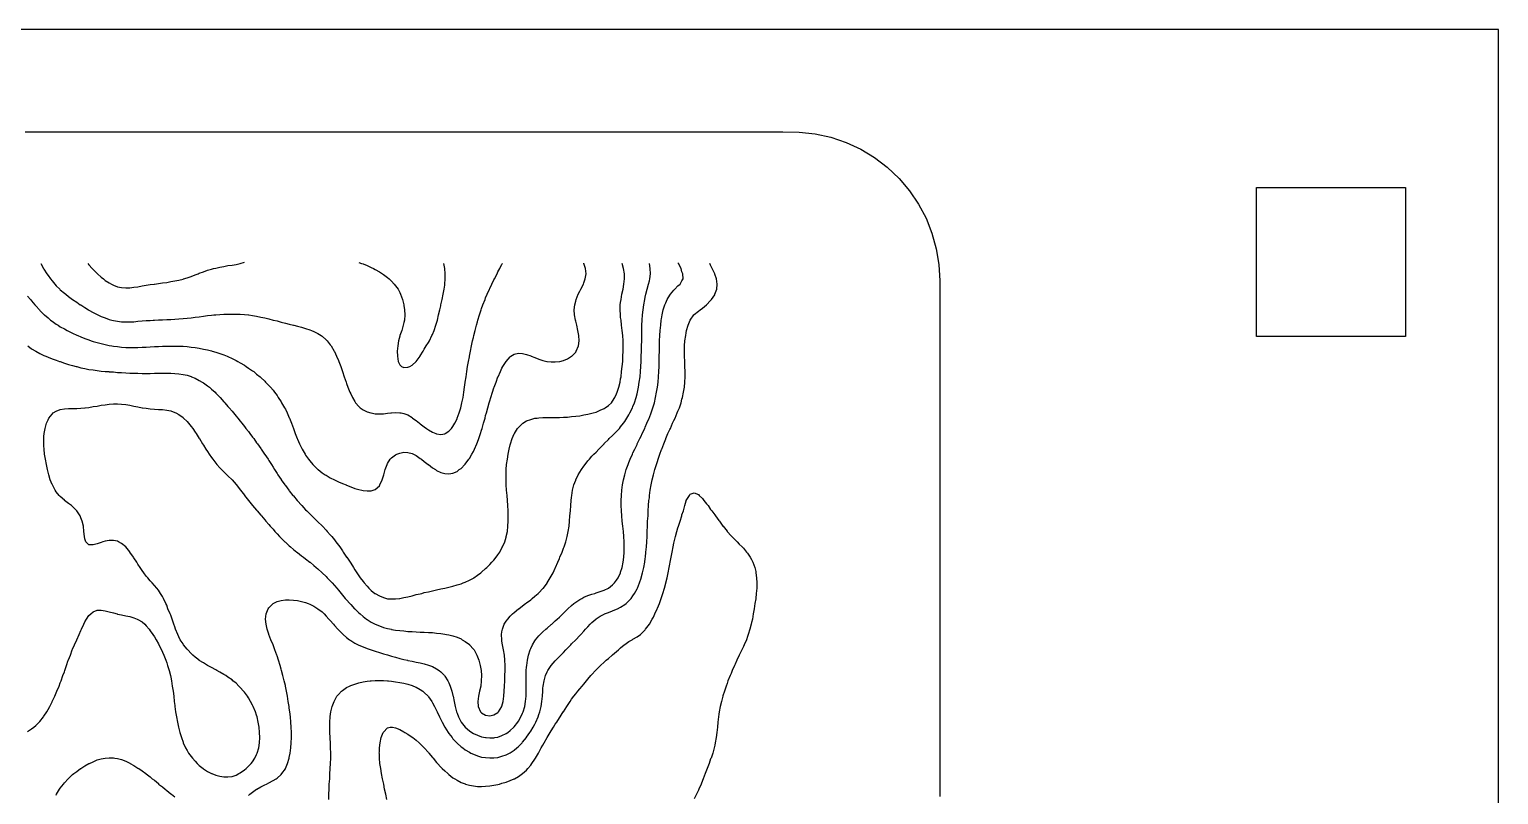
# Model space of a CAD drawing. Header units: metres. Extents: x 0 to 150, y 0 to 101.
# Drawn here: x 71.1 to 150, y 59.9 to 101 of the extents above; entities that cross this region are included whole.
import ezdxf

# ---------------------------------------------------------------- set-up
doc = ezdxf.new("R2010")
doc.units = ezdxf.units.M
for name, color, linetype in [('blank', 7, 'Continuous'), ('engrave', 7, 'Continuous'), ('outline', 7, 'Continuous'), ('witness', 7, 'Continuous')]:
    doc.layers.add(name, color=color, linetype=linetype)

msp = doc.modelspace()

# ---------------------------------------------------------------- linework, layer by layer
at = {"layer": 'blank'}
msp.add_lwpolyline([(0, 0), (150, 0), (150, 101), (0, 101)], close=True, dxfattribs=at)
at = {"layer": 'engrave'}
for points in [[(71.03, 86.68), (71.19, 86.49), (71.25, 86.42), (71.42, 86.21), (71.47, 86.16), (71.67, 85.94), (71.69, 85.91), (71.91, 85.69), (71.94, 85.66), (72.13, 85.5), (72.27, 85.38), (72.35, 85.32), (72.57, 85.17), (72.67, 85.11), (72.79, 85.03), (73.01, 84.91), (73.15, 84.83), (73.23, 84.79), (73.45, 84.68), (73.67, 84.58), (73.73, 84.55), (73.89, 84.48), (74.11, 84.4), (74.33, 84.32), (74.45, 84.28), (74.55, 84.24), (74.76, 84.18), (74.98, 84.12), (75.2, 84.07), (75.42, 84.02), (75.56, 84), (75.64, 83.99), (75.86, 83.96), (76.08, 83.94), (76.3, 83.92), (76.52, 83.92), (76.74, 83.92), (76.96, 83.92), (77.18, 83.93), (77.4, 83.94), (77.62, 83.95), (77.84, 83.96), (78.06, 83.97), (78.28, 83.98), (78.5, 83.99), (78.72, 83.99), (78.94, 83.99), (79.16, 83.98), (79.38, 83.98), (79.6, 83.96), (79.81, 83.94), (80.03, 83.91), (80.25, 83.88), (80.47, 83.83), (80.69, 83.79), (80.91, 83.73), (80.94, 83.72), (81.13, 83.67), (81.35, 83.6), (81.57, 83.52), (81.74, 83.45), (81.79, 83.43), (82.01, 83.33), (82.23, 83.22), (82.32, 83.17), (82.45, 83.09), (82.67, 82.96), (82.77, 82.89), (82.89, 82.81), (83.11, 82.66), (83.17, 82.62), (83.33, 82.49), (83.51, 82.34), (83.55, 82.3), (83.77, 82.1), (83.81, 82.06), (83.99, 81.87), (84.07, 81.79), (84.21, 81.62), (84.29, 81.51), (84.43, 81.33), (84.49, 81.23), (84.65, 81), (84.67, 80.95), (84.83, 80.68), (84.87, 80.61), (84.97, 80.4), (85.08, 80.13), (85.09, 80.12), (85.2, 79.85), (85.3, 79.57), (85.3, 79.56), (85.4, 79.29), (85.51, 79.02), (85.52, 78.99), (85.63, 78.74), (85.74, 78.52), (85.77, 78.46), (85.93, 78.19), (85.96, 78.14), (86.12, 77.91), (86.18, 77.83), (86.35, 77.63), (86.4, 77.58), (86.62, 77.37), (86.64, 77.36), (86.84, 77.19), (87.01, 77.08), (87.06, 77.05), (87.28, 76.92), (87.5, 76.8), (87.5, 76.8), (87.72, 76.7), (87.94, 76.61), (88.14, 76.53), (88.16, 76.52), (88.38, 76.43), (88.6, 76.35), (88.82, 76.29), (88.98, 76.25), (89.04, 76.24), (89.26, 76.21), (89.48, 76.22), (89.58, 76.25), (89.7, 76.29), (89.92, 76.49), (89.94, 76.53), (90.07, 76.8), (90.14, 77.03), (90.15, 77.08), (90.23, 77.36), (90.33, 77.63), (90.35, 77.68), (90.5, 77.91), (90.57, 77.98), (90.79, 78.15), (90.86, 78.19), (91.01, 78.24), (91.23, 78.29), (91.45, 78.28), (91.67, 78.23), (91.75, 78.19), (91.89, 78.11), (92.11, 77.96), (92.18, 77.91), (92.33, 77.79), (92.54, 77.63), (92.55, 77.63), (92.77, 77.45), (92.93, 77.36), (92.99, 77.31), (93.21, 77.2), (93.43, 77.14), (93.65, 77.13), (93.87, 77.17), (94.09, 77.26), (94.21, 77.36), (94.31, 77.42), (94.51, 77.63), (94.53, 77.65), (94.72, 77.91), (94.75, 77.95), (94.89, 78.19), (94.97, 78.33), (95.03, 78.46), (95.15, 78.74), (95.19, 78.83), (95.26, 79.02), (95.35, 79.29), (95.4, 79.48), (95.43, 79.57), (95.51, 79.85), (95.59, 80.12), (95.62, 80.26), (95.66, 80.4), (95.74, 80.68), (95.82, 80.95), (95.84, 81.05), (95.9, 81.23), (95.99, 81.51), (96.06, 81.75), (96.08, 81.79), (96.18, 82.06), (96.28, 82.33), (96.29, 82.34), (96.42, 82.62), (96.5, 82.81), (96.55, 82.89), (96.72, 83.17), (96.72, 83.17), (96.94, 83.42), (96.98, 83.45), (97.16, 83.56), (97.38, 83.61), (97.6, 83.59), (97.82, 83.54), (98.04, 83.46), (98.06, 83.45), (98.26, 83.37), (98.48, 83.29), (98.7, 83.22), (98.9, 83.17), (98.92, 83.17), (99.14, 83.14), (99.36, 83.14), (99.58, 83.16), (99.6, 83.17), (99.8, 83.22), (100.02, 83.31), (100.24, 83.44), (100.25, 83.45), (100.46, 83.67), (100.49, 83.72), (100.61, 84), (100.65, 84.28), (100.63, 84.55), (100.58, 84.83), (100.51, 85.11), (100.46, 85.33), (100.44, 85.38), (100.4, 85.66), (100.38, 85.94), (100.41, 86.21), (100.46, 86.41), (100.48, 86.49), (100.59, 86.77), (100.67, 86.94), (100.73, 87.04), (100.87, 87.32), (100.89, 87.39), (100.97, 87.6), (101.01, 87.87), (100.98, 88.15), (100.9, 88.43), (100.89, 88.44)], [(71.03, 63.29), (71.25, 63.43), (71.37, 63.52), (71.47, 63.61), (71.66, 63.8), (71.69, 63.83), (71.88, 64.07), (71.91, 64.11), (72.06, 64.35), (72.13, 64.47), (72.22, 64.63), (72.35, 64.89), (72.35, 64.9), (72.49, 65.18), (72.57, 65.37), (72.61, 65.46), (72.72, 65.73), (72.79, 65.9), (72.83, 66.01), (72.93, 66.29), (73.01, 66.5), (73.03, 66.56), (73.13, 66.84), (73.22, 67.12), (73.23, 67.14), (73.33, 67.39), (73.43, 67.67), (73.45, 67.71), (73.55, 67.95), (73.67, 68.22), (73.67, 68.22), (73.8, 68.5), (73.89, 68.72), (73.92, 68.78), (74.05, 69.05), (74.11, 69.18), (74.2, 69.33), (74.33, 69.52), (74.43, 69.61), (74.55, 69.71), (74.76, 69.8), (74.98, 69.81), (75.2, 69.78), (75.42, 69.72), (75.64, 69.66), (75.84, 69.61), (75.86, 69.6), (76.08, 69.56), (76.3, 69.51), (76.52, 69.46), (76.74, 69.4), (76.91, 69.33), (76.96, 69.31), (77.18, 69.18), (77.32, 69.05), (77.4, 68.97), (77.56, 68.78), (77.62, 68.7), (77.75, 68.5), (77.84, 68.37), (77.93, 68.22), (78.06, 67.99), (78.08, 67.95), (78.22, 67.67), (78.28, 67.55), (78.34, 67.39), (78.45, 67.12), (78.5, 66.98), (78.55, 66.84), (78.63, 66.56), (78.7, 66.29), (78.72, 66.2), (78.75, 66.01), (78.8, 65.73), (78.84, 65.46), (78.88, 65.18), (78.91, 64.9), (78.94, 64.69), (78.94, 64.63), (78.98, 64.35), (79.03, 64.07), (79.08, 63.8), (79.14, 63.52), (79.16, 63.45), (79.21, 63.24), (79.29, 62.96), (79.38, 62.71), (79.38, 62.69), (79.51, 62.41), (79.6, 62.27), (79.67, 62.13), (79.81, 61.94), (79.88, 61.86), (80.03, 61.69), (80.13, 61.58), (80.25, 61.47), (80.46, 61.3), (80.47, 61.29), (80.69, 61.15), (80.91, 61.03), (80.93, 61.03), (81.13, 60.95), (81.35, 60.89), (81.57, 60.85), (81.79, 60.85), (82.01, 60.88), (82.23, 60.95), (82.37, 61.03), (82.45, 61.07), (82.67, 61.23), (82.77, 61.3), (82.89, 61.42), (83.04, 61.58), (83.11, 61.67), (83.24, 61.86), (83.33, 62.06), (83.36, 62.13), (83.44, 62.41), (83.48, 62.69), (83.5, 62.96), (83.49, 63.24), (83.47, 63.52), (83.42, 63.8), (83.36, 64.07), (83.33, 64.16), (83.26, 64.35), (83.15, 64.63), (83.11, 64.71), (83, 64.9), (82.89, 65.1), (82.83, 65.18), (82.67, 65.41), (82.63, 65.46), (82.45, 65.66), (82.37, 65.73), (82.23, 65.88), (82.06, 66.01), (82.01, 66.06), (81.79, 66.21), (81.67, 66.29), (81.57, 66.35), (81.35, 66.48), (81.19, 66.56), (81.13, 66.6), (80.91, 66.72), (80.69, 66.84), (80.69, 66.84), (80.47, 66.97), (80.25, 67.11), (80.25, 67.12), (80.03, 67.28), (79.9, 67.39), (79.81, 67.48), (79.63, 67.67), (79.6, 67.72), (79.41, 67.95), (79.38, 68), (79.23, 68.22), (79.16, 68.38), (79.09, 68.5), (78.98, 68.78), (78.94, 68.92), (78.89, 69.05), (78.79, 69.33), (78.72, 69.54), (78.69, 69.61), (78.57, 69.88), (78.5, 70.08), (78.46, 70.16), (78.33, 70.44), (78.28, 70.54), (78.17, 70.71), (78.06, 70.88), (77.97, 70.99), (77.84, 71.14), (77.73, 71.27), (77.62, 71.38), (77.48, 71.54), (77.4, 71.64), (77.27, 71.82), (77.18, 71.94), (77.08, 72.1), (76.96, 72.28), (76.9, 72.38), (76.74, 72.62), (76.72, 72.65), (76.53, 72.93), (76.52, 72.94), (76.3, 73.21), (76.3, 73.21), (76.08, 73.39), (75.92, 73.48), (75.86, 73.51), (75.64, 73.55), (75.42, 73.55), (75.2, 73.51), (75.08, 73.48), (74.98, 73.45), (74.76, 73.37), (74.55, 73.32), (74.33, 73.32), (74.16, 73.48), (74.11, 73.63), (74.09, 73.76), (74.06, 74.04), (74.03, 74.31), (73.96, 74.59), (73.89, 74.77), (73.85, 74.87), (73.67, 75.14), (73.67, 75.15), (73.45, 75.37), (73.39, 75.42), (73.23, 75.54), (73.02, 75.7), (73.01, 75.71), (72.79, 75.91), (72.73, 75.97), (72.57, 76.17), (72.52, 76.25), (72.37, 76.53), (72.35, 76.56), (72.25, 76.8), (72.17, 77.08), (72.13, 77.21), (72.1, 77.36), (72.04, 77.63), (71.99, 77.91), (71.95, 78.19), (71.92, 78.46), (71.91, 78.64), (71.9, 78.74), (71.9, 79.02), (71.91, 79.14), (71.92, 79.29), (71.97, 79.57), (72.05, 79.85), (72.13, 80.03), (72.18, 80.12), (72.35, 80.34), (72.41, 80.4), (72.57, 80.5), (72.79, 80.59), (73.01, 80.62), (73.23, 80.63), (73.45, 80.64), (73.67, 80.64), (73.89, 80.65), (74.11, 80.67), (74.13, 80.68), (74.33, 80.7), (74.55, 80.74), (74.76, 80.77), (74.98, 80.81), (75.2, 80.84), (75.42, 80.87), (75.64, 80.88), (75.86, 80.89), (76.08, 80.87), (76.3, 80.85), (76.52, 80.81), (76.74, 80.76), (76.96, 80.72), (77.18, 80.68), (77.21, 80.68), (77.4, 80.65), (77.62, 80.62), (77.84, 80.61), (78.06, 80.59), (78.28, 80.58), (78.5, 80.55), (78.72, 80.51), (78.94, 80.43), (79, 80.4), (79.16, 80.31), (79.38, 80.15), (79.41, 80.12), (79.6, 79.94), (79.68, 79.85), (79.81, 79.68), (79.9, 79.57), (80.03, 79.37), (80.09, 79.29), (80.25, 79.03), (80.26, 79.02), (80.43, 78.74), (80.47, 78.67), (80.6, 78.46), (80.69, 78.32), (80.78, 78.19), (80.91, 78), (80.98, 77.91), (81.13, 77.71), (81.2, 77.63), (81.35, 77.46), (81.45, 77.36), (81.57, 77.24), (81.73, 77.08), (81.79, 77.02), (82.01, 76.8), (82.01, 76.8), (82.23, 76.55), (82.25, 76.53), (82.45, 76.27), (82.47, 76.25), (82.67, 75.98), (82.67, 75.97), (82.89, 75.7), (82.89, 75.7), (83.11, 75.43), (83.11, 75.42), (83.33, 75.17), (83.35, 75.14), (83.55, 74.91), (83.59, 74.87), (83.77, 74.66), (83.83, 74.59), (83.99, 74.4), (84.06, 74.31), (84.21, 74.15), (84.31, 74.04), (84.43, 73.9), (84.56, 73.76), (84.65, 73.67), (84.84, 73.48), (84.87, 73.46), (85.08, 73.26), (85.15, 73.21), (85.3, 73.07), (85.48, 72.93), (85.52, 72.9), (85.74, 72.73), (85.84, 72.65), (85.96, 72.56), (86.18, 72.39), (86.2, 72.38), (86.4, 72.21), (86.53, 72.1), (86.62, 72.02), (86.84, 71.82), (86.84, 71.82), (87.06, 71.61), (87.12, 71.54), (87.28, 71.38), (87.38, 71.27), (87.5, 71.14), (87.63, 70.99), (87.72, 70.88), (87.86, 70.71), (87.94, 70.62), (88.09, 70.44), (88.16, 70.36), (88.33, 70.16), (88.38, 70.11), (88.59, 69.88), (88.6, 69.87), (88.82, 69.66), (88.88, 69.61), (89.04, 69.47), (89.22, 69.33), (89.26, 69.31), (89.48, 69.17), (89.69, 69.05), (89.7, 69.05), (89.92, 68.96), (90.14, 68.88), (90.35, 68.82), (90.56, 68.78), (90.57, 68.77), (90.79, 68.74), (91.01, 68.71), (91.23, 68.69), (91.45, 68.67), (91.67, 68.66), (91.89, 68.64), (92.11, 68.63), (92.33, 68.62), (92.55, 68.61), (92.77, 68.6), (92.99, 68.58), (93.21, 68.55), (93.43, 68.52), (93.53, 68.5), (93.65, 68.48), (93.87, 68.42), (94.09, 68.35), (94.31, 68.26), (94.37, 68.22), (94.53, 68.13), (94.75, 67.96), (94.76, 67.95), (94.97, 67.71), (95, 67.67), (95.15, 67.39), (95.19, 67.3), (95.26, 67.12), (95.33, 66.84), (95.38, 66.56), (95.4, 66.29), (95.39, 66.01), (95.36, 65.73), (95.3, 65.46), (95.24, 65.18), (95.21, 64.9), (95.22, 64.63), (95.35, 64.35), (95.4, 64.29), (95.62, 64.17), (95.84, 64.13), (96.06, 64.18), (96.28, 64.31), (96.32, 64.35), (96.5, 64.63), (96.5, 64.65), (96.57, 64.9), (96.6, 65.18), (96.62, 65.46), (96.63, 65.73), (96.65, 66.01), (96.66, 66.29), (96.67, 66.56), (96.67, 66.84), (96.66, 67.12), (96.63, 67.39), (96.58, 67.67), (96.53, 67.95), (96.5, 68.15), (96.49, 68.22), (96.48, 68.5), (96.5, 68.64), (96.52, 68.78), (96.62, 69.05), (96.72, 69.21), (96.81, 69.33), (96.94, 69.48), (97.07, 69.61), (97.16, 69.68), (97.38, 69.87), (97.4, 69.88), (97.6, 70.04), (97.76, 70.16), (97.82, 70.2), (98.04, 70.37), (98.12, 70.44), (98.26, 70.55), (98.45, 70.71), (98.48, 70.74), (98.7, 70.97), (98.72, 70.99), (98.92, 71.26), (98.92, 71.27), (99.09, 71.54), (99.14, 71.63), (99.24, 71.82), (99.36, 72.07), (99.37, 72.1), (99.5, 72.38), (99.58, 72.58), (99.61, 72.65), (99.73, 72.93), (99.8, 73.13), (99.83, 73.21), (99.92, 73.48), (100, 73.76), (100.02, 73.85), (100.05, 74.04), (100.1, 74.31), (100.13, 74.59), (100.15, 74.87), (100.17, 75.14), (100.19, 75.42), (100.22, 75.7), (100.24, 75.85), (100.25, 75.97), (100.29, 76.25), (100.36, 76.53), (100.46, 76.79), (100.46, 76.8), (100.59, 77.08), (100.67, 77.22), (100.76, 77.36), (100.89, 77.54), (100.96, 77.63), (101.11, 77.82), (101.19, 77.91), (101.33, 78.07), (101.43, 78.19), (101.55, 78.3), (101.7, 78.46), (101.77, 78.53), (101.98, 78.74), (101.99, 78.76), (102.21, 78.97), (102.26, 79.02), (102.43, 79.18), (102.54, 79.29), (102.65, 79.4), (102.8, 79.57), (102.87, 79.65), (103.02, 79.85), (103.09, 79.94), (103.21, 80.12), (103.31, 80.29), (103.37, 80.4), (103.5, 80.68), (103.53, 80.75), (103.61, 80.95), (103.7, 81.23), (103.75, 81.43), (103.77, 81.51), (103.83, 81.79), (103.87, 82.06), (103.91, 82.34), (103.93, 82.62), (103.95, 82.89), (103.97, 83.17), (103.97, 83.18), (103.98, 83.45), (103.99, 83.72), (103.99, 84), (104, 84.28), (104, 84.55), (104.01, 84.83), (104.01, 85.11), (104.02, 85.38), (104.04, 85.66), (104.07, 85.94), (104.11, 86.21), (104.16, 86.49), (104.19, 86.61), (104.22, 86.77), (104.29, 87.04), (104.37, 87.32), (104.41, 87.5), (104.43, 87.6), (104.47, 87.87), (104.46, 88.15), (104.41, 88.43), (104.41, 88.43)], [(71.05, 84), (71.25, 83.85), (71.47, 83.72), (71.47, 83.72), (71.69, 83.6), (71.91, 83.49), (72.02, 83.45), (72.13, 83.4), (72.35, 83.31), (72.57, 83.23), (72.75, 83.17), (72.79, 83.16), (73.01, 83.08), (73.23, 83.01), (73.45, 82.94), (73.64, 82.89), (73.67, 82.89), (73.89, 82.83), (74.11, 82.79), (74.33, 82.74), (74.55, 82.71), (74.76, 82.68), (74.98, 82.65), (75.2, 82.63), (75.41, 82.62), (75.42, 82.61), (75.64, 82.6), (75.86, 82.58), (76.08, 82.57), (76.3, 82.55), (76.52, 82.54), (76.74, 82.53), (76.96, 82.53), (77.18, 82.52), (77.4, 82.52), (77.62, 82.52), (77.84, 82.53), (78.06, 82.53), (78.28, 82.54), (78.5, 82.54), (78.72, 82.54), (78.94, 82.52), (79.16, 82.5), (79.38, 82.47), (79.6, 82.42), (79.81, 82.35), (79.84, 82.34), (80.03, 82.26), (80.25, 82.15), (80.41, 82.06), (80.47, 82.02), (80.69, 81.86), (80.79, 81.79), (80.91, 81.68), (81.1, 81.51), (81.13, 81.47), (81.35, 81.25), (81.37, 81.23), (81.57, 81), (81.62, 80.95), (81.79, 80.75), (81.86, 80.68), (82.01, 80.49), (82.09, 80.4), (82.23, 80.23), (82.32, 80.12), (82.45, 79.96), (82.54, 79.85), (82.67, 79.68), (82.75, 79.57), (82.89, 79.4), (82.96, 79.29), (83.11, 79.1), (83.17, 79.02), (83.33, 78.8), (83.37, 78.74), (83.55, 78.49), (83.57, 78.46), (83.76, 78.19), (83.77, 78.17), (83.94, 77.91), (83.99, 77.84), (84.12, 77.63), (84.21, 77.49), (84.29, 77.36), (84.43, 77.15), (84.47, 77.08), (84.65, 76.82), (84.65, 76.8), (84.85, 76.53), (84.87, 76.5), (85.05, 76.25), (85.08, 76.21), (85.28, 75.97), (85.3, 75.94), (85.51, 75.7), (85.52, 75.68), (85.74, 75.44), (85.76, 75.42), (85.96, 75.2), (86.02, 75.14), (86.18, 74.98), (86.3, 74.87), (86.4, 74.76), (86.58, 74.59), (86.62, 74.55), (86.84, 74.33), (86.86, 74.31), (87.06, 74.1), (87.12, 74.04), (87.28, 73.85), (87.36, 73.76), (87.5, 73.59), (87.58, 73.48), (87.72, 73.3), (87.79, 73.21), (87.94, 72.99), (87.98, 72.93), (88.16, 72.66), (88.17, 72.65), (88.35, 72.38), (88.38, 72.33), (88.52, 72.1), (88.6, 71.98), (88.7, 71.82), (88.82, 71.65), (88.89, 71.54), (89.04, 71.35), (89.1, 71.27), (89.26, 71.09), (89.35, 70.99), (89.48, 70.87), (89.67, 70.71), (89.7, 70.7), (89.92, 70.57), (90.14, 70.48), (90.3, 70.44), (90.35, 70.42), (90.57, 70.41), (90.79, 70.41), (91, 70.44), (91.01, 70.44), (91.23, 70.48), (91.45, 70.53), (91.67, 70.58), (91.89, 70.64), (92.11, 70.69), (92.2, 70.71), (92.33, 70.75), (92.55, 70.8), (92.77, 70.85), (92.99, 70.9), (93.21, 70.95), (93.43, 70.99), (93.43, 70.99), (93.65, 71.04), (93.87, 71.1), (94.09, 71.16), (94.31, 71.23), (94.42, 71.27), (94.53, 71.31), (94.75, 71.41), (94.97, 71.53), (94.98, 71.54), (95.19, 71.68), (95.37, 71.82), (95.4, 71.85), (95.62, 72.04), (95.68, 72.1), (95.84, 72.26), (95.95, 72.38), (96.06, 72.5), (96.19, 72.65), (96.28, 72.78), (96.38, 72.93), (96.5, 73.15), (96.53, 73.21), (96.65, 73.48), (96.72, 73.72), (96.73, 73.76), (96.79, 74.04), (96.82, 74.31), (96.84, 74.59), (96.84, 74.87), (96.84, 75.14), (96.82, 75.42), (96.8, 75.7), (96.77, 75.97), (96.75, 76.25), (96.73, 76.53), (96.72, 76.8), (96.72, 76.8), (96.72, 77.08), (96.72, 77.09), (96.73, 77.36), (96.75, 77.63), (96.79, 77.91), (96.83, 78.19), (96.89, 78.46), (96.94, 78.69), (96.95, 78.74), (97.05, 79.02), (97.16, 79.28), (97.17, 79.29), (97.34, 79.57), (97.38, 79.62), (97.6, 79.83), (97.62, 79.85), (97.82, 79.97), (98.04, 80.05), (98.26, 80.11), (98.39, 80.12), (98.48, 80.14), (98.7, 80.15), (98.92, 80.16), (99.14, 80.16), (99.36, 80.16), (99.58, 80.16), (99.8, 80.17), (100.02, 80.18), (100.24, 80.2), (100.46, 80.22), (100.67, 80.25), (100.89, 80.29), (101.11, 80.33), (101.33, 80.39), (101.39, 80.4), (101.55, 80.45), (101.77, 80.54), (101.99, 80.64), (102.04, 80.68), (102.21, 80.8), (102.37, 80.95), (102.43, 81.03), (102.56, 81.23), (102.65, 81.42), (102.69, 81.51), (102.77, 81.79), (102.84, 82.06), (102.87, 82.23), (102.89, 82.34), (102.92, 82.62), (102.95, 82.89), (102.98, 83.17), (102.99, 83.45), (103, 83.72), (103.01, 84), (103, 84.28), (102.98, 84.55), (102.95, 84.83), (102.92, 85.11), (102.89, 85.38), (102.87, 85.53), (102.86, 85.66), (102.84, 85.94), (102.85, 86.21), (102.87, 86.33), (102.89, 86.49), (102.94, 86.77), (103, 87.04), (103.04, 87.32), (103.07, 87.6), (103.07, 87.87), (103.03, 88.15), (102.95, 88.43)], [(71.74, 88.43), (71.89, 88.15), (71.91, 88.12), (72.06, 87.87), (72.13, 87.78), (72.26, 87.6), (72.35, 87.49), (72.49, 87.32), (72.57, 87.23), (72.76, 87.04), (72.79, 87.02), (73.01, 86.83), (73.08, 86.77), (73.23, 86.66), (73.45, 86.5), (73.45, 86.49), (73.67, 86.35), (73.86, 86.21), (73.89, 86.2), (74.11, 86.06), (74.3, 85.94), (74.33, 85.92), (74.55, 85.8), (74.76, 85.68), (74.81, 85.66), (74.98, 85.58), (75.2, 85.5), (75.42, 85.42), (75.56, 85.38), (75.64, 85.36), (75.86, 85.32), (76.08, 85.3), (76.3, 85.29), (76.52, 85.29), (76.74, 85.3), (76.96, 85.32), (77.18, 85.34), (77.4, 85.36), (77.62, 85.37), (77.77, 85.38), (77.84, 85.39), (78.06, 85.4), (78.28, 85.4), (78.5, 85.41), (78.72, 85.42), (78.94, 85.43), (79.16, 85.45), (79.38, 85.47), (79.6, 85.49), (79.81, 85.51), (80.03, 85.54), (80.25, 85.57), (80.47, 85.6), (80.69, 85.63), (80.91, 85.65), (81.04, 85.66), (81.13, 85.67), (81.35, 85.69), (81.57, 85.7), (81.79, 85.71), (82.01, 85.71), (82.23, 85.71), (82.45, 85.7), (82.67, 85.69), (82.89, 85.66), (82.91, 85.66), (83.11, 85.63), (83.33, 85.59), (83.55, 85.55), (83.77, 85.5), (83.99, 85.45), (84.21, 85.39), (84.24, 85.38), (84.43, 85.34), (84.65, 85.28), (84.87, 85.22), (85.08, 85.17), (85.3, 85.11), (85.33, 85.11), (85.52, 85.06), (85.74, 85), (85.96, 84.93), (86.18, 84.86), (86.27, 84.83), (86.4, 84.77), (86.62, 84.66), (86.8, 84.55), (86.84, 84.52), (87.06, 84.33), (87.11, 84.28), (87.28, 84.06), (87.33, 84), (87.49, 83.72), (87.5, 83.7), (87.62, 83.45), (87.72, 83.21), (87.74, 83.17), (87.84, 82.89), (87.94, 82.62), (87.94, 82.62), (88.03, 82.34), (88.13, 82.06), (88.16, 81.98), (88.23, 81.79), (88.34, 81.51), (88.38, 81.42), (88.47, 81.23), (88.6, 81.01), (88.63, 80.95), (88.82, 80.74), (88.88, 80.68), (89.04, 80.57), (89.26, 80.46), (89.46, 80.4), (89.48, 80.4), (89.7, 80.36), (89.92, 80.35), (90.14, 80.36), (90.35, 80.38), (90.54, 80.4), (90.57, 80.4), (90.79, 80.42), (91.01, 80.41), (91.09, 80.4), (91.23, 80.37), (91.45, 80.29), (91.67, 80.15), (91.7, 80.12), (91.89, 79.99), (92.07, 79.85), (92.11, 79.82), (92.33, 79.65), (92.44, 79.57), (92.55, 79.5), (92.77, 79.37), (92.95, 79.29), (92.99, 79.28), (93.21, 79.25), (93.43, 79.28), (93.45, 79.29), (93.65, 79.42), (93.79, 79.57), (93.87, 79.67), (93.97, 79.85), (94.09, 80.09), (94.1, 80.12), (94.2, 80.4), (94.29, 80.68), (94.31, 80.76), (94.35, 80.95), (94.41, 81.23), (94.45, 81.51), (94.49, 81.79), (94.53, 82.04), (94.53, 82.06), (94.57, 82.34), (94.61, 82.62), (94.65, 82.89), (94.7, 83.17), (94.75, 83.41), (94.75, 83.45), (94.81, 83.72), (94.86, 84), (94.92, 84.28), (94.97, 84.46), (94.99, 84.55), (95.06, 84.83), (95.13, 85.11), (95.19, 85.3), (95.21, 85.38), (95.29, 85.66), (95.38, 85.94), (95.4, 86), (95.48, 86.21), (95.59, 86.49), (95.62, 86.59), (95.7, 86.77), (95.83, 87.04), (95.84, 87.08), (95.96, 87.32), (96.06, 87.54), (96.1, 87.6), (96.24, 87.87), (96.28, 87.97), (96.38, 88.15), (96.5, 88.39), (96.53, 88.43)], [(74.27, 88.43), (74.33, 88.36), (74.5, 88.15), (74.55, 88.11), (74.76, 87.88), (74.78, 87.87), (74.98, 87.69), (75.1, 87.6), (75.2, 87.52), (75.42, 87.38), (75.53, 87.32), (75.64, 87.27), (75.86, 87.18), (76.08, 87.13), (76.3, 87.11), (76.52, 87.12), (76.74, 87.15), (76.96, 87.18), (77.18, 87.22), (77.4, 87.26), (77.62, 87.29), (77.82, 87.32), (77.84, 87.32), (78.06, 87.35), (78.28, 87.38), (78.5, 87.41), (78.72, 87.45), (78.94, 87.49), (79.16, 87.53), (79.38, 87.59), (79.4, 87.6), (79.6, 87.66), (79.81, 87.73), (80.03, 87.82), (80.19, 87.87), (80.25, 87.9), (80.47, 87.98), (80.69, 88.06), (80.91, 88.13), (81.01, 88.15), (81.13, 88.18), (81.35, 88.23), (81.57, 88.27), (81.79, 88.31), (82.01, 88.34), (82.23, 88.38), (82.44, 88.43), (82.45, 88.43), (82.67, 88.5)], [(82.89, 59.85), (82.97, 59.92), (83.11, 60.03), (83.33, 60.19), (83.34, 60.2), (83.55, 60.32), (83.77, 60.43), (83.85, 60.47), (83.99, 60.54), (84.21, 60.65), (84.38, 60.75), (84.43, 60.79), (84.65, 60.98), (84.69, 61.03), (84.87, 61.29), (84.87, 61.3), (84.99, 61.58), (85.08, 61.86), (85.08, 61.9), (85.13, 62.13), (85.17, 62.41), (85.19, 62.69), (85.2, 62.96), (85.2, 63.24), (85.18, 63.52), (85.16, 63.8), (85.14, 64.07), (85.11, 64.35), (85.08, 64.54), (85.07, 64.63), (85.03, 64.9), (84.99, 65.18), (84.93, 65.46), (84.87, 65.73), (84.87, 65.77), (84.81, 66.01), (84.74, 66.29), (84.67, 66.56), (84.65, 66.64), (84.59, 66.84), (84.5, 67.12), (84.43, 67.35), (84.41, 67.39), (84.31, 67.67), (84.21, 67.94), (84.21, 67.95), (84.1, 68.22), (83.99, 68.5), (83.99, 68.52), (83.9, 68.78), (83.84, 69.05), (83.81, 69.33), (83.84, 69.61), (83.95, 69.88), (83.99, 69.94), (84.21, 70.16), (84.21, 70.16), (84.43, 70.27), (84.65, 70.33), (84.87, 70.36), (85.08, 70.37), (85.3, 70.35), (85.52, 70.32), (85.74, 70.27), (85.96, 70.21), (86.09, 70.16), (86.18, 70.13), (86.4, 70.02), (86.62, 69.88), (86.62, 69.88), (86.84, 69.71), (86.95, 69.61), (87.06, 69.49), (87.21, 69.33), (87.28, 69.25), (87.45, 69.05), (87.5, 68.99), (87.69, 68.78), (87.72, 68.75), (87.94, 68.53), (87.97, 68.5), (88.16, 68.34), (88.32, 68.22), (88.38, 68.18), (88.6, 68.04), (88.78, 67.95), (88.82, 67.93), (89.04, 67.83), (89.26, 67.74), (89.47, 67.67), (89.48, 67.67), (89.7, 67.6), (89.92, 67.54), (90.14, 67.47), (90.35, 67.41), (90.41, 67.39), (90.57, 67.34), (90.79, 67.28), (91.01, 67.22), (91.23, 67.16), (91.42, 67.12), (91.45, 67.11), (91.67, 67.06), (91.89, 67.02), (92.11, 66.97), (92.33, 66.92), (92.55, 66.86), (92.61, 66.84), (92.77, 66.78), (92.99, 66.66), (93.13, 66.56), (93.21, 66.5), (93.41, 66.29), (93.43, 66.26), (93.59, 66.01), (93.65, 65.9), (93.72, 65.73), (93.81, 65.46), (93.87, 65.23), (93.88, 65.18), (93.94, 64.9), (93.99, 64.63), (94.06, 64.35), (94.09, 64.28), (94.16, 64.07), (94.31, 63.8), (94.31, 63.8), (94.53, 63.52), (94.53, 63.52), (94.75, 63.33), (94.89, 63.24), (94.97, 63.19), (95.19, 63.09), (95.4, 63.01), (95.62, 62.97), (95.65, 62.96), (95.84, 62.95), (96.06, 62.95), (96.12, 62.96), (96.28, 62.99), (96.5, 63.07), (96.72, 63.18), (96.81, 63.24), (96.94, 63.34), (97.13, 63.52), (97.16, 63.55), (97.35, 63.8), (97.38, 63.85), (97.51, 64.07), (97.6, 64.28), (97.63, 64.35), (97.72, 64.63), (97.77, 64.9), (97.79, 65.18), (97.8, 65.46), (97.79, 65.73), (97.79, 66.01), (97.79, 66.29), (97.8, 66.56), (97.82, 66.75), (97.83, 66.84), (97.87, 67.12), (97.93, 67.39), (98.01, 67.67), (98.04, 67.74), (98.13, 67.95), (98.26, 68.16), (98.3, 68.22), (98.48, 68.43), (98.55, 68.5), (98.7, 68.64), (98.85, 68.78), (98.92, 68.84), (99.14, 69.03), (99.17, 69.05), (99.36, 69.23), (99.47, 69.33), (99.58, 69.43), (99.76, 69.61), (99.8, 69.65), (100.02, 69.86), (100.04, 69.88), (100.24, 70.06), (100.36, 70.16), (100.46, 70.23), (100.67, 70.38), (100.78, 70.44), (100.89, 70.5), (101.11, 70.59), (101.33, 70.67), (101.48, 70.71), (101.55, 70.74), (101.77, 70.81), (101.99, 70.89), (102.21, 70.99), (102.21, 70.99), (102.43, 71.16), (102.54, 71.27), (102.65, 71.41), (102.73, 71.54), (102.86, 71.82), (102.87, 71.84), (102.95, 72.1), (103, 72.38), (103.04, 72.65), (103.06, 72.93), (103.06, 73.21), (103.05, 73.48), (103.04, 73.76), (103.02, 74.04), (102.99, 74.31), (102.96, 74.59), (102.94, 74.87), (102.92, 75.14), (102.9, 75.42), (102.9, 75.7), (102.91, 75.97), (102.93, 76.25), (102.97, 76.53), (103.02, 76.8), (103.09, 77.07), (103.09, 77.08), (103.17, 77.36), (103.27, 77.63), (103.31, 77.73), (103.38, 77.91), (103.5, 78.19), (103.53, 78.25), (103.63, 78.46), (103.75, 78.71), (103.76, 78.74), (103.9, 79.02), (103.97, 79.16), (104.03, 79.29), (104.16, 79.57), (104.19, 79.63), (104.28, 79.85), (104.4, 80.12), (104.41, 80.15), (104.5, 80.4), (104.59, 80.68), (104.63, 80.79), (104.68, 80.95), (104.74, 81.23), (104.8, 81.51), (104.85, 81.79), (104.85, 81.79), (104.88, 82.06), (104.91, 82.34), (104.92, 82.62), (104.93, 82.89), (104.94, 83.17), (104.94, 83.45), (104.95, 83.72), (104.95, 84), (104.96, 84.28), (104.97, 84.55), (104.99, 84.83), (105.02, 85.11), (105.05, 85.38), (105.07, 85.46), (105.1, 85.66), (105.16, 85.94), (105.25, 86.21), (105.29, 86.31), (105.37, 86.49), (105.51, 86.73), (105.54, 86.77), (105.72, 87), (105.77, 87.04), (105.94, 87.23), (106.06, 87.32), (106.16, 87.5), (106.22, 87.6), (106.2, 87.87), (106.16, 87.97), (106.11, 88.15), (105.97, 88.43), (105.94, 88.47)], [(87.21, 59.64), (87.21, 59.92), (87.22, 60.2), (87.23, 60.47), (87.25, 60.75), (87.26, 61.03), (87.28, 61.27), (87.28, 61.3), (87.3, 61.58), (87.31, 61.86), (87.31, 62.13), (87.3, 62.41), (87.29, 62.69), (87.28, 62.92), (87.28, 62.96), (87.26, 63.24), (87.26, 63.52), (87.26, 63.8), (87.28, 64.07), (87.28, 64.1), (87.32, 64.35), (87.39, 64.63), (87.49, 64.9), (87.5, 64.93), (87.64, 65.18), (87.72, 65.28), (87.89, 65.46), (87.94, 65.5), (88.16, 65.65), (88.32, 65.73), (88.38, 65.76), (88.6, 65.84), (88.82, 65.9), (89.04, 65.95), (89.26, 65.99), (89.42, 66.01), (89.48, 66.02), (89.7, 66.03), (89.92, 66.03), (90.14, 66.03), (90.35, 66.01), (90.4, 66.01), (90.57, 65.99), (90.79, 65.96), (91.01, 65.92), (91.23, 65.88), (91.45, 65.83), (91.67, 65.76), (91.75, 65.73), (91.89, 65.67), (92.11, 65.55), (92.25, 65.46), (92.33, 65.38), (92.53, 65.18), (92.55, 65.16), (92.73, 64.9), (92.77, 64.83), (92.88, 64.63), (92.99, 64.41), (93.02, 64.35), (93.14, 64.07), (93.21, 63.94), (93.28, 63.8), (93.43, 63.52), (93.43, 63.52), (93.61, 63.24), (93.65, 63.18), (93.82, 62.96), (93.87, 62.9), (94.07, 62.69), (94.09, 62.67), (94.31, 62.47), (94.39, 62.41), (94.53, 62.31), (94.75, 62.18), (94.83, 62.13), (94.97, 62.07), (95.19, 61.98), (95.4, 61.92), (95.62, 61.89), (95.84, 61.87), (96.06, 61.88), (96.28, 61.9), (96.5, 61.96), (96.72, 62.04), (96.91, 62.13), (96.94, 62.15), (97.16, 62.29), (97.3, 62.41), (97.38, 62.48), (97.58, 62.69), (97.6, 62.71), (97.81, 62.96), (97.82, 62.98), (98, 63.24), (98.04, 63.31), (98.17, 63.52), (98.26, 63.69), (98.31, 63.8), (98.44, 64.07), (98.48, 64.2), (98.53, 64.35), (98.6, 64.63), (98.64, 64.9), (98.67, 65.18), (98.69, 65.46), (98.7, 65.61), (98.71, 65.73), (98.76, 66.01), (98.83, 66.29), (98.92, 66.49), (98.96, 66.56), (99.14, 66.83), (99.14, 66.84), (99.36, 67.08), (99.39, 67.12), (99.58, 67.31), (99.66, 67.39), (99.8, 67.53), (99.93, 67.67), (100.02, 67.76), (100.2, 67.95), (100.24, 67.99), (100.46, 68.21), (100.47, 68.22), (100.67, 68.44), (100.73, 68.5), (100.89, 68.68), (100.98, 68.78), (101.11, 68.92), (101.23, 69.05), (101.33, 69.15), (101.53, 69.33), (101.55, 69.35), (101.77, 69.49), (101.99, 69.6), (102.01, 69.61), (102.21, 69.69), (102.43, 69.77), (102.65, 69.86), (102.7, 69.88), (102.87, 69.97), (103.09, 70.11), (103.16, 70.16), (103.31, 70.3), (103.43, 70.44), (103.53, 70.57), (103.62, 70.71), (103.75, 70.96), (103.77, 70.99), (103.88, 71.27), (103.97, 71.53), (103.97, 71.54), (104.05, 71.82), (104.11, 72.1), (104.16, 72.38), (104.19, 72.58), (104.2, 72.65), (104.23, 72.93), (104.25, 73.21), (104.27, 73.48), (104.29, 73.76), (104.3, 74.04), (104.31, 74.31), (104.32, 74.59), (104.34, 74.87), (104.35, 75.14), (104.37, 75.42), (104.39, 75.7), (104.41, 75.84), (104.42, 75.97), (104.46, 76.25), (104.51, 76.53), (104.56, 76.8), (104.63, 77.07), (104.63, 77.08), (104.71, 77.36), (104.79, 77.63), (104.85, 77.8), (104.88, 77.91), (104.98, 78.19), (105.07, 78.43), (105.08, 78.46), (105.18, 78.74), (105.29, 79), (105.29, 79.02), (105.41, 79.29), (105.51, 79.51), (105.54, 79.57), (105.66, 79.85), (105.72, 79.99), (105.79, 80.12), (105.91, 80.4), (105.94, 80.5), (106.02, 80.68), (106.11, 80.95), (106.16, 81.14), (106.19, 81.23), (106.25, 81.51), (106.3, 81.79), (106.32, 82.06), (106.33, 82.34), (106.33, 82.62), (106.32, 82.89), (106.31, 83.17), (106.3, 83.45), (106.3, 83.72), (106.3, 84), (106.32, 84.28), (106.36, 84.55), (106.38, 84.71), (106.41, 84.83), (106.49, 85.11), (106.6, 85.38), (106.6, 85.39), (106.8, 85.66), (106.82, 85.68), (107.04, 85.86), (107.13, 85.94), (107.26, 86.03), (107.48, 86.21), (107.48, 86.21), (107.7, 86.43), (107.75, 86.49), (107.92, 86.75), (107.93, 86.77), (108.03, 87.04), (108.05, 87.32), (108.01, 87.6), (107.92, 87.86), (107.92, 87.87), (107.79, 88.15), (107.7, 88.33), (107.65, 88.43)], [(88.82, 88.48), (88.96, 88.43), (89.04, 88.4), (89.26, 88.31), (89.48, 88.21), (89.6, 88.15), (89.7, 88.1), (89.92, 87.98), (90.09, 87.87), (90.14, 87.84), (90.35, 87.68), (90.45, 87.6), (90.57, 87.48), (90.72, 87.32), (90.79, 87.22), (90.92, 87.04), (91.01, 86.86), (91.06, 86.77), (91.16, 86.49), (91.23, 86.21), (91.23, 86.17), (91.27, 85.94), (91.28, 85.66), (91.26, 85.38), (91.23, 85.26), (91.2, 85.11), (91.12, 84.83), (91.02, 84.55), (91.01, 84.53), (90.95, 84.28), (90.9, 84), (90.88, 83.72), (90.89, 83.45), (90.93, 83.17), (91.01, 82.98), (91.11, 82.89), (91.23, 82.84), (91.45, 82.85), (91.55, 82.89), (91.67, 82.96), (91.89, 83.16), (91.9, 83.17), (92.1, 83.45), (92.11, 83.46), (92.27, 83.72), (92.33, 83.82), (92.43, 84), (92.55, 84.19), (92.6, 84.28), (92.74, 84.55), (92.77, 84.61), (92.86, 84.83), (92.95, 85.11), (92.99, 85.22), (93.03, 85.38), (93.09, 85.66), (93.16, 85.94), (93.21, 86.15), (93.22, 86.21), (93.28, 86.49), (93.34, 86.77), (93.4, 87.04), (93.43, 87.26), (93.44, 87.32), (93.45, 87.6), (93.45, 87.87), (93.43, 88.15), (93.43, 88.15), (93.37, 88.43)], [(90.31, 59.64), (90.26, 59.92), (90.2, 60.2), (90.15, 60.47), (90.14, 60.53), (90.09, 60.75), (90.04, 61.03), (89.99, 61.3), (89.95, 61.58), (89.93, 61.86), (89.92, 62.1), (89.91, 62.13), (89.92, 62.19), (89.92, 62.41), (89.96, 62.69), (90.02, 62.96), (90.12, 63.24), (90.14, 63.26), (90.35, 63.48), (90.5, 63.52), (90.57, 63.53), (90.63, 63.52), (90.79, 63.49), (91.01, 63.39), (91.23, 63.28), (91.28, 63.24), (91.45, 63.14), (91.67, 62.99), (91.71, 62.96), (91.89, 62.82), (92.05, 62.69), (92.11, 62.63), (92.33, 62.41), (92.33, 62.41), (92.55, 62.16), (92.57, 62.13), (92.77, 61.89), (92.8, 61.86), (92.99, 61.63), (93.03, 61.58), (93.21, 61.38), (93.29, 61.3), (93.43, 61.17), (93.59, 61.03), (93.65, 60.98), (93.87, 60.81), (93.97, 60.75), (94.09, 60.68), (94.31, 60.56), (94.53, 60.48), (94.54, 60.47), (94.75, 60.41), (94.97, 60.37), (95.19, 60.34), (95.4, 60.34), (95.62, 60.35), (95.84, 60.37), (96.06, 60.41), (96.28, 60.45), (96.37, 60.47), (96.5, 60.51), (96.72, 60.57), (96.94, 60.65), (97.16, 60.75), (97.17, 60.75), (97.38, 60.87), (97.6, 61.03), (97.6, 61.03), (97.82, 61.22), (97.89, 61.3), (98.04, 61.48), (98.11, 61.58), (98.26, 61.8), (98.29, 61.86), (98.46, 62.13), (98.48, 62.17), (98.61, 62.41), (98.7, 62.56), (98.77, 62.69), (98.92, 62.96), (98.92, 62.96), (99.09, 63.24), (99.14, 63.33), (99.26, 63.52), (99.36, 63.68), (99.44, 63.8), (99.58, 64.02), (99.62, 64.07), (99.79, 64.35), (99.8, 64.35), (99.98, 64.63), (100.02, 64.69), (100.16, 64.9), (100.24, 65.02), (100.36, 65.18), (100.46, 65.31), (100.57, 65.46), (100.67, 65.58), (100.8, 65.73), (100.89, 65.84), (101.04, 66.01), (101.11, 66.1), (101.27, 66.29), (101.33, 66.35), (101.52, 66.56), (101.55, 66.6), (101.77, 66.82), (101.79, 66.84), (101.99, 67.02), (102.1, 67.12), (102.21, 67.21), (102.42, 67.39), (102.43, 67.4), (102.65, 67.59), (102.75, 67.67), (102.87, 67.78), (103.06, 67.95), (103.09, 67.97), (103.31, 68.12), (103.48, 68.22), (103.53, 68.25), (103.75, 68.37), (103.93, 68.5), (103.97, 68.53), (104.19, 68.75), (104.21, 68.78), (104.41, 69.05), (104.41, 69.05), (104.57, 69.33), (104.63, 69.44), (104.71, 69.61), (104.83, 69.88), (104.85, 69.91), (104.95, 70.16), (105.05, 70.44), (105.07, 70.48), (105.14, 70.71), (105.22, 70.99), (105.29, 71.26), (105.29, 71.27), (105.36, 71.54), (105.42, 71.82), (105.47, 72.1), (105.51, 72.27), (105.53, 72.38), (105.59, 72.65), (105.64, 72.93), (105.69, 73.21), (105.72, 73.41), (105.74, 73.48), (105.81, 73.76), (105.89, 74.04), (105.94, 74.23), (105.98, 74.31), (106.07, 74.59), (106.15, 74.87), (106.16, 74.92), (106.24, 75.14), (106.31, 75.42), (106.38, 75.68), (106.39, 75.7), (106.56, 75.97), (106.6, 76.03), (106.82, 76.11), (107.04, 76.02), (107.09, 75.97), (107.26, 75.8), (107.34, 75.7), (107.48, 75.52), (107.56, 75.42), (107.7, 75.22), (107.76, 75.14), (107.92, 74.93), (107.97, 74.87), (108.14, 74.63), (108.17, 74.59), (108.36, 74.32), (108.37, 74.31), (108.58, 74.05), (108.59, 74.04), (108.8, 73.8), (108.84, 73.76), (109.02, 73.58), (109.12, 73.48), (109.24, 73.36), (109.39, 73.21), (109.46, 73.13), (109.63, 72.93), (109.68, 72.87), (109.82, 72.65), (109.9, 72.52), (109.97, 72.38), (110.07, 72.1), (110.12, 71.89), (110.13, 71.82), (110.17, 71.54), (110.18, 71.27), (110.18, 70.99), (110.15, 70.71), (110.12, 70.44), (110.12, 70.42), (110.08, 70.16), (110.04, 69.88), (109.99, 69.61), (109.94, 69.33), (109.9, 69.15), (109.88, 69.05), (109.81, 68.78), (109.72, 68.5), (109.68, 68.39), (109.62, 68.22), (109.5, 67.95), (109.46, 67.86), (109.37, 67.67), (109.24, 67.39), (109.24, 67.39), (109.11, 67.12), (109.02, 66.91), (108.98, 66.84), (108.86, 66.56), (108.8, 66.41), (108.74, 66.29), (108.63, 66.01), (108.58, 65.86), (108.53, 65.73), (108.44, 65.46), (108.36, 65.2), (108.35, 65.18), (108.28, 64.9), (108.21, 64.63), (108.16, 64.35), (108.14, 64.23), (108.12, 64.07), (108.08, 63.8), (108.06, 63.52), (108.03, 63.24), (108, 62.96), (107.95, 62.69), (107.92, 62.55), (107.89, 62.41), (107.81, 62.13), (107.72, 61.86), (107.7, 61.82), (107.62, 61.58), (107.52, 61.3), (107.48, 61.21), (107.41, 61.03), (107.3, 60.75), (107.26, 60.65), (107.19, 60.47), (107.07, 60.2), (107.04, 60.14), (106.94, 59.92), (106.82, 59.68)], [(72.57, 59.88), (72.59, 59.92), (72.75, 60.2), (72.79, 60.25), (72.96, 60.47), (73.01, 60.54), (73.21, 60.75), (73.23, 60.77), (73.45, 60.98), (73.51, 61.03), (73.67, 61.15), (73.88, 61.3), (73.89, 61.31), (74.11, 61.45), (74.33, 61.57), (74.35, 61.58), (74.55, 61.67), (74.76, 61.76), (74.98, 61.82), (75.2, 61.86), (75.2, 61.86), (75.42, 61.88), (75.64, 61.87), (75.71, 61.86), (75.86, 61.84), (76.08, 61.78), (76.3, 61.7), (76.52, 61.59), (76.54, 61.58), (76.74, 61.47), (76.96, 61.33), (77, 61.3), (77.18, 61.18), (77.39, 61.03), (77.4, 61.02), (77.62, 60.85), (77.73, 60.75), (77.84, 60.67), (78.06, 60.49), (78.07, 60.47), (78.28, 60.31), (78.41, 60.2), (78.5, 60.13), (78.72, 59.95), (78.76, 59.92), (78.94, 59.78)]]:
    msp.add_lwpolyline(points, dxfattribs=at)
at = {"layer": 'outline'}
msp.add_lwpolyline([(70.895, 95.5), (71.761, 95.5), (72.627, 95.5), (73.492, 95.5), (74.358, 95.5), (75.224, 95.5), (76.089, 95.5), (76.955, 95.5), (77.821, 95.5), (78.686, 95.5), (79.552, 95.5), (80.418, 95.5), (81.283, 95.5), (82.149, 95.5), (83.015, 95.5), (83.88, 95.5), (84.746, 95.5), (85.612, 95.5), (86.477, 95.5), (87.343, 95.5), (88.208, 95.5), (89.074, 95.5), (89.94, 95.5), (90.805, 95.5), (91.671, 95.5), (92.537, 95.5), (93.402, 95.5), (94.268, 95.5), (95.134, 95.5), (95.999, 95.5), (96.865, 95.5), (97.731, 95.5), (98.596, 95.5), (99.462, 95.5), (100.328, 95.5), (101.193, 95.5), (102.059, 95.5), (102.925, 95.5), (103.79, 95.5), (104.656, 95.5), (105.522, 95.5), (106.387, 95.5), (107.253, 95.5), (108.119, 95.5), (108.984, 95.5), (109.85, 95.5), (110.716, 95.5), (111.581, 95.5), (112.447, 95.488), (113.307, 95.393), (114.152, 95.205), (114.971, 94.928), (115.756, 94.563), (116.497, 94.117), (117.185, 93.592), (117.813, 92.997), (118.372, 92.337), (118.857, 91.62), (119.262, 90.856), (119.582, 90.052), (119.813, 89.218), (119.953, 88.364), (120, 87.5), (120, 86.634), (120, 85.769), (120, 84.903), (120, 84.037), (120, 83.172), (120, 82.306), (120, 81.44), (120, 80.575), (120, 79.709), (120, 78.843), (120, 77.978), (120, 77.112), (120, 76.246), (120, 75.381), (120, 74.515), (120, 73.649), (120, 72.784), (120, 71.918), (120, 71.052), (120, 70.187), (120, 69.321), (120, 68.455), (120, 67.59), (120, 66.724), (120, 65.858), (120, 64.993), (120, 64.127), (120, 63.261), (120, 62.396), (120, 61.53), (120, 60.664), (120, 59.799)], dxfattribs=at)
at = {"layer": 'witness'}
msp.add_lwpolyline([(137, 92.5), (145, 92.5), (145, 84.5), (137, 84.5)], close=True, dxfattribs=at)

doc.saveas('drawing.dxf')
